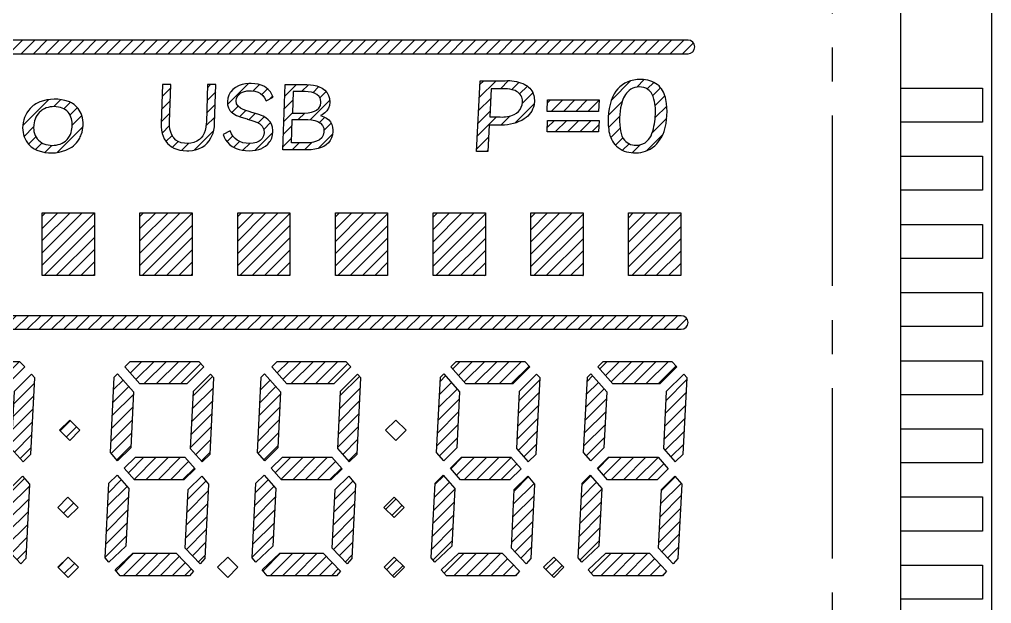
# Model space of a CAD drawing. Header units: millimetres. Extents: x 496 to 1208, y 1378 to 1539.
# Drawn here: x 1056.52 to 1077.9, y 1488.9 to 1501.76 of the extents above; entities that cross this region are included whole.
import ezdxf

# ---------------------------------------------------------------- set-up
doc = ezdxf.new("R2010")
doc.units = ezdxf.units.MM
doc.header["$LTSCALE"] = 3
doc.linetypes.add('CENTER', pattern=[2, 1.25, -0.25, 0.25, -0.25])
doc.layers.add('SY', color=6, linetype='Continuous')
pattern_1 = [(45, (202.90686, 3937.36203), (-0.134703842, 0.134703842), [])]

msp = doc.modelspace()

# ---------------------------------------------------------------- hatches: boundary and pattern name
at = {"linetype": 'Continuous'}
h = msp.add_hatch(dxfattribs=at)
h.set_pattern_fill('ANSI31', color=256, scale=0.06, style=0)
h.set_pattern_definition(pattern_1)
h.paths.add_polyline_path([(1067.839, 1499.874, -0.193135), (1067.624, 1499.567, -0.142615), (1067.126, 1499.432), (1066.854, 1499.432), (1066.823, 1498.849), (1066.572, 1498.849), (1066.654, 1500.409), (1067.207, 1500.409, -0.113564), (1067.589, 1500.345, -0.195848), (1067.81, 1500.15, -0.147194)])
h.paths.add_polyline_path([(1066.896, 1500.232), (1067.153, 1500.232, -0.056408), (1067.356, 1500.211, -0.236907), (1067.569, 1500.045, -0.376014), (1067.402, 1499.666, -0.12525), (1067.096, 1499.61), (1066.863, 1499.61)])
h = msp.add_hatch(dxfattribs=at)
h.set_pattern_fill('ANSI31', color=256, scale=0.06, style=0)
h.set_pattern_definition(pattern_1)
h.paths.add_polyline_path([(1070.246, 1500.434, -0.166069), (1070.588, 1500.292, -0.152843), (1070.737, 1499.994, -0.12782), (1070.699, 1499.293, -0.178559), (1070.391, 1498.902, -0.157653), (1069.975, 1498.826, -0.194468), (1069.617, 1499.006, -0.145459), (1069.481, 1499.334, -0.131838), (1069.571, 1500.06, -0.21712), (1069.964, 1500.408, -0.08595)])
h.paths.add_polyline_path([(1070.344, 1500.217, -0.191119), (1070.477, 1500, -0.085618), (1070.505, 1499.618, -0.081335), (1070.415, 1499.198, -0.287865), (1070.085, 1498.986, -0.260516), (1069.801, 1499.135, -0.116699), (1069.73, 1499.366, -0.101978), (1069.779, 1499.953, -0.159186), (1069.965, 1500.22, -0.280054)])
h = msp.add_hatch(dxfattribs=at)
h.set_pattern_fill('ANSI31', color=256, scale=0.06, style=0)
h.set_pattern_definition(pattern_1)
h.paths.add_polyline_path([(1060.657, 1500.323), (1060.84, 1500.323), (1060.811, 1499.468), (1060.805, 1499.392), (1060.793, 1499.322), (1060.776, 1499.255), (1060.752, 1499.193), (1060.729, 1499.148), (1060.691, 1499.086), (1060.645, 1499.032), (1060.593, 1498.985), (1060.534, 1498.945), (1060.521, 1498.938), (1060.458, 1498.91), (1060.392, 1498.888), (1060.321, 1498.874), (1060.245, 1498.867), (1060.202, 1498.865), (1060.122, 1498.87), (1060.048, 1498.88), (1059.98, 1498.898), (1059.917, 1498.923), (1059.861, 1498.955), (1059.81, 1498.995), (1059.777, 1499.026), (1059.738, 1499.075), (1059.704, 1499.128), (1059.677, 1499.186), (1059.657, 1499.25), (1059.644, 1499.317), (1059.637, 1499.39), (1059.636, 1499.468), (1059.666, 1500.323), (1059.849, 1500.323), (1059.82, 1499.495), (1059.821, 1499.414), (1059.829, 1499.34), (1059.844, 1499.275), (1059.868, 1499.216), (1059.898, 1499.165), (1059.911, 1499.148), (1059.957, 1499.103), (1060.011, 1499.068), (1060.074, 1499.043), (1060.145, 1499.03), (1060.207, 1499.026), (1060.286, 1499.031), (1060.356, 1499.047), (1060.42, 1499.074), (1060.475, 1499.111), (1060.514, 1499.148), (1060.55, 1499.196), (1060.579, 1499.252), (1060.602, 1499.315), (1060.618, 1499.386), (1060.627, 1499.464), (1060.629, 1499.495)])
h = msp.add_hatch(dxfattribs=at)
h.set_pattern_fill('ANSI31', color=256, scale=0.06, style=0)
h.set_pattern_definition(pattern_1)
h.paths.add_polyline_path([(1061.091, 1499.949), (1061.091, 1499.952), (1061.1, 1500.024), (1061.12, 1500.09), (1061.152, 1500.149), (1061.164, 1500.166), (1061.211, 1500.216), (1061.268, 1500.259), (1061.334, 1500.293), (1061.352, 1500.301), (1061.418, 1500.322), (1061.488, 1500.337), (1061.563, 1500.345), (1061.613, 1500.346), (1061.694, 1500.342), (1061.767, 1500.331), (1061.835, 1500.313), (1061.895, 1500.287), (1061.937, 1500.262), (1061.992, 1500.216), (1062.038, 1500.165), (1062.073, 1500.108), (1062.096, 1500.048), (1061.945, 1499.965), (1061.912, 1500.03), (1061.871, 1500.084), (1061.821, 1500.128), (1061.766, 1500.159), (1061.699, 1500.178), (1061.622, 1500.187), (1061.601, 1500.187), (1061.521, 1500.182), (1061.45, 1500.165), (1061.39, 1500.138), (1061.375, 1500.128), (1061.324, 1500.079), (1061.293, 1500.021), (1061.285, 1499.968), (1061.295, 1499.898), (1061.328, 1499.846), (1061.38, 1499.803), (1061.44, 1499.772), (1061.497, 1499.751), (1061.568, 1499.729), (1061.63, 1499.711), (1061.71, 1499.687), (1061.781, 1499.663), (1061.842, 1499.641), (1061.876, 1499.626), (1061.937, 1499.593), (1061.991, 1499.55), (1062.033, 1499.503), (1062.066, 1499.449), (1062.086, 1499.386), (1062.095, 1499.315), (1062.094, 1499.285), (1062.086, 1499.214), (1062.068, 1499.146), (1062.038, 1499.085), (1062.027, 1499.068), (1061.984, 1499.013), (1061.93, 1498.967), (1061.867, 1498.928), (1061.847, 1498.918), (1061.783, 1498.895), (1061.715, 1498.878), (1061.641, 1498.869), (1061.571, 1498.865), (1061.493, 1498.869), (1061.42, 1498.879), (1061.35, 1498.895), (1061.286, 1498.917), (1061.226, 1498.947), (1061.199, 1498.963), (1061.141, 1499.006), (1061.091, 1499.055), (1061.052, 1499.109), (1061.021, 1499.167), (1061.002, 1499.224), (1061.152, 1499.307), (1061.183, 1499.24), (1061.22, 1499.183), (1061.266, 1499.134), (1061.31, 1499.099), (1061.367, 1499.067), (1061.432, 1499.044), (1061.502, 1499.031), (1061.579, 1499.026), (1061.661, 1499.031), (1061.731, 1499.048), (1061.791, 1499.075), (1061.812, 1499.089), (1061.86, 1499.137), (1061.889, 1499.197), (1061.9, 1499.264), (1061.893, 1499.335), (1061.866, 1499.395), (1061.854, 1499.411), (1061.803, 1499.457), (1061.741, 1499.493), (1061.731, 1499.497), (1061.675, 1499.518), (1061.607, 1499.542), (1061.527, 1499.565), (1061.526, 1499.566), (1061.446, 1499.589), (1061.376, 1499.613), (1061.315, 1499.636), (1061.294, 1499.644), (1061.232, 1499.677), (1061.178, 1499.72), (1061.146, 1499.756), (1061.114, 1499.81), (1061.095, 1499.874)])
h = msp.add_hatch(dxfattribs=at)
h.set_pattern_fill('ANSI31', color=256, scale=0.06, style=0)
h.set_pattern_definition(pattern_1)
h.paths.add_polyline_path([(1063.336, 1499.864), (1063.316, 1499.802), (1063.282, 1499.747), (1063.237, 1499.699), (1063.18, 1499.66), (1063.141, 1499.64), (1063.211, 1499.615), (1063.272, 1499.584), (1063.321, 1499.545), (1063.359, 1499.5), (1063.388, 1499.446), (1063.404, 1499.386), (1063.411, 1499.318), (1063.411, 1499.293), (1063.403, 1499.219), (1063.383, 1499.153), (1063.354, 1499.094), (1063.314, 1499.041), (1063.263, 1498.995), (1063.211, 1498.962), (1063.154, 1498.935), (1063.089, 1498.914), (1063.017, 1498.899), (1062.938, 1498.89), (1062.852, 1498.887), (1062.313, 1498.887), (1062.362, 1500.323), (1062.838, 1500.323), (1062.917, 1500.319), (1062.99, 1500.31), (1063.057, 1500.294), (1063.112, 1500.276), (1063.178, 1500.242), (1063.234, 1500.201), (1063.279, 1500.152), (1063.288, 1500.14), (1063.32, 1500.082), (1063.339, 1500.017), (1063.345, 1499.947), (1063.345, 1499.934)])
h.paths.add_polyline_path([(1062.54, 1500.168), (1062.802, 1500.168), (1062.871, 1500.165), (1062.945, 1500.153), (1063.009, 1500.133), (1063.063, 1500.105), (1063.113, 1500.058), (1063.144, 1500.001), (1063.151, 1499.934), (1063.151, 1499.932), (1063.138, 1499.864), (1063.105, 1499.807), (1063.053, 1499.76), (1063.007, 1499.735), (1062.943, 1499.714), (1062.869, 1499.701), (1062.785, 1499.697), (1062.524, 1499.697)])
h.paths.add_polyline_path([(1063.211, 1499.363), (1063.217, 1499.293), (1063.217, 1499.278), (1063.201, 1499.211), (1063.168, 1499.154), (1063.117, 1499.107), (1063.107, 1499.1), (1063.052, 1499.074), (1062.987, 1499.055), (1062.91, 1499.044), (1062.824, 1499.04), (1062.501, 1499.04), (1062.519, 1499.552), (1062.862, 1499.552), (1062.945, 1499.546), (1063.018, 1499.533), (1063.079, 1499.512), (1063.129, 1499.483), (1063.143, 1499.472), (1063.186, 1499.422)])
h = msp.add_hatch(dxfattribs=at)
h.set_pattern_fill('ANSI31', color=256, scale=0.06, style=0)
h.set_pattern_definition(pattern_1)
h.paths.add_polyline_path([(1056.966, 1499.942, -0.177351), (1057.595, 1499.951, -0.052298), (1057.683, 1499.909, -0.172676), (1057.889, 1499.646, -0.163019), (1057.877, 1499.222, -0.046949), (1057.828, 1499.121, -0.170037), (1057.539, 1498.881, -0.183238), (1056.924, 1498.871, -0.121666), (1056.726, 1499.004, -0.18819), (1056.587, 1499.372, -0.189326), (1056.754, 1499.798, -0.052468), (1056.847, 1499.879, -0.050384)])
h.paths.add_polyline_path([(1056.832, 1499.438, -0.202257), (1056.986, 1499.74, -0.058216), (1057.065, 1499.791, -0.17598), (1057.417, 1499.819, -0.259492), (1057.651, 1499.609, -0.134847), (1057.662, 1499.312, -0.236332), (1057.456, 1499.03, -0.172382), (1057.101, 1499.004, -0.074778), (1057.008, 1499.041, -0.246733), (1056.83, 1499.335, -0.045115)])
h = msp.add_hatch(dxfattribs=at)
h.set_pattern_fill('ANSI31', color=256, scale=0.06, style=0)
h.set_pattern_definition(pattern_1)
h.paths.add_polyline_path([(1068.137, 1499.986), (1069.273, 1499.986), (1069.259, 1499.734), (1068.124, 1499.734)])
h = msp.add_hatch(dxfattribs=at)
h.set_pattern_fill('ANSI31', color=256, scale=0.06, style=0)
h.set_pattern_definition(pattern_1)
h.paths.add_polyline_path([(1068.137, 1499.535), (1069.273, 1499.535), (1069.259, 1499.283), (1068.124, 1499.283)])
h = msp.add_hatch(dxfattribs=at)
h.set_pattern_fill('ANSI31', color=256, scale=0.06, style=0)
h.set_pattern_definition(pattern_1)
h.paths.add_polyline_path([(1057.02, 1497.499), (1058.169, 1497.499), (1058.169, 1496.119), (1057.02, 1496.119)])
h = msp.add_hatch(dxfattribs=at)
h.set_pattern_fill('ANSI31', color=256, scale=0.06, style=0)
h.set_pattern_definition(pattern_1)
h.paths.add_polyline_path([(1059.169, 1497.499), (1060.319, 1497.499), (1060.319, 1496.119), (1059.169, 1496.119)])
h = msp.add_hatch(dxfattribs=at)
h.set_pattern_fill('ANSI31', color=256, scale=0.06, style=0)
h.set_pattern_definition(pattern_1)
h.paths.add_polyline_path([(1061.319, 1497.499), (1062.468, 1497.499), (1062.468, 1496.119), (1061.319, 1496.119)])
h = msp.add_hatch(dxfattribs=at)
h.set_pattern_fill('ANSI31', color=256, scale=0.06, style=0)
h.set_pattern_definition(pattern_1)
h.paths.add_polyline_path([(1063.468, 1497.499), (1064.617, 1497.499), (1064.617, 1496.119), (1063.468, 1496.119)])
h = msp.add_hatch(dxfattribs=at)
h.set_pattern_fill('ANSI31', color=256, scale=0.06, style=0)
h.set_pattern_definition(pattern_1)
h.paths.add_polyline_path([(1065.617, 1497.499), (1066.767, 1497.499), (1066.767, 1496.119), (1065.617, 1496.119)])
h = msp.add_hatch(dxfattribs=at)
h.set_pattern_fill('ANSI31', color=256, scale=0.06, style=0)
h.set_pattern_definition(pattern_1)
h.paths.add_polyline_path([(1067.767, 1497.499), (1068.916, 1497.499), (1068.916, 1496.119), (1067.767, 1496.119)])
h = msp.add_hatch(dxfattribs=at)
h.set_pattern_fill('ANSI31', color=256, scale=0.06, style=0)
h.set_pattern_definition(pattern_1)
h.paths.add_polyline_path([(1069.916, 1497.499), (1071.066, 1497.499), (1071.066, 1496.119), (1069.916, 1496.119)])
h = msp.add_hatch(dxfattribs=at)
h.set_pattern_fill('ANSI31', color=256, scale=0.06, style=0)
h.set_pattern_definition(pattern_1)
h.paths.add_polyline_path([(1055.223, 1493.736), (1054.893, 1494.113), (1055.013, 1494.231), (1056.521, 1494.231), (1056.633, 1494.11), (1056.258, 1493.736)])
h = msp.add_hatch(dxfattribs=at)
h.set_pattern_fill('ANSI31', color=256, scale=0.06, style=0)
h.set_pattern_definition(pattern_1)
h.paths.add_polyline_path([(1059.163, 1493.736), (1058.833, 1494.113), (1058.952, 1494.231), (1060.461, 1494.231), (1060.572, 1494.11), (1060.197, 1493.736)])
h = msp.add_hatch(dxfattribs=at)
h.set_pattern_fill('ANSI31', color=256, scale=0.06, style=0)
h.set_pattern_definition(pattern_1)
h.paths.add_polyline_path([(1062.398, 1493.736), (1062.068, 1494.113), (1062.188, 1494.231), (1063.696, 1494.231), (1063.808, 1494.11), (1063.433, 1493.736)])
h = msp.add_hatch(dxfattribs=at)
h.set_pattern_fill('ANSI31', color=256, scale=0.06, style=0)
h.set_pattern_definition(pattern_1)
h.paths.add_polyline_path([(1066.338, 1493.736), (1066.008, 1494.113), (1066.127, 1494.231), (1067.636, 1494.231), (1067.747, 1494.11), (1067.372, 1493.736)])
h = msp.add_hatch(dxfattribs=at)
h.set_pattern_fill('ANSI31', color=256, scale=0.06, style=0)
h.set_pattern_definition(pattern_1)
h.paths.add_polyline_path([(1069.573, 1493.736), (1069.243, 1494.113), (1069.363, 1494.231), (1070.871, 1494.231), (1070.983, 1494.11), (1070.608, 1493.736)])
h = msp.add_hatch(dxfattribs=at)
h.set_pattern_fill('ANSI31', color=256, scale=0.06, style=0)
h.set_pattern_definition(pattern_1)
h.paths.add_polyline_path([(1056.336, 1492.316), (1056.399, 1493.566), (1056.782, 1493.948), (1056.855, 1493.868), (1056.77, 1492.19), (1056.597, 1492.02)])
h = msp.add_hatch(dxfattribs=at)
h.set_pattern_fill('ANSI31', color=256, scale=0.06, style=0)
h.set_pattern_definition(pattern_1)
h.paths.add_polyline_path([(1058.677, 1492.044), (1058.519, 1492.223), (1058.603, 1493.883), (1058.677, 1493.957), (1059.027, 1493.557), (1058.965, 1492.327)])
h = msp.add_hatch(dxfattribs=at)
h.set_pattern_fill('ANSI31', color=256, scale=0.06, style=0)
h.set_pattern_definition(pattern_1)
h.paths.add_polyline_path([(1060.276, 1492.316), (1060.339, 1493.566), (1060.721, 1493.948), (1060.795, 1493.868), (1060.71, 1492.19), (1060.537, 1492.02)])
h = msp.add_hatch(dxfattribs=at)
h.set_pattern_fill('ANSI31', color=256, scale=0.06, style=0)
h.set_pattern_definition(pattern_1)
h.paths.add_polyline_path([(1061.913, 1492.044), (1061.755, 1492.223), (1061.838, 1493.883), (1061.912, 1493.957), (1062.263, 1493.557), (1062.201, 1492.327)])
h = msp.add_hatch(dxfattribs=at)
h.set_pattern_fill('ANSI31', color=256, scale=0.06, style=0)
h.set_pattern_definition(pattern_1)
h.paths.add_polyline_path([(1063.511, 1492.316), (1063.574, 1493.566), (1063.957, 1493.948), (1064.03, 1493.868), (1063.945, 1492.19), (1063.772, 1492.02)])
h = msp.add_hatch(dxfattribs=at)
h.set_pattern_fill('ANSI31', color=256, scale=0.06, style=0)
h.set_pattern_definition(pattern_1)
h.paths.add_polyline_path([(1065.852, 1492.044), (1065.694, 1492.223), (1065.778, 1493.883), (1065.852, 1493.957), (1066.202, 1493.557), (1066.14, 1492.327)])
h = msp.add_hatch(dxfattribs=at)
h.set_pattern_fill('ANSI31', color=256, scale=0.06, style=0)
h.set_pattern_definition(pattern_1)
h.paths.add_polyline_path([(1067.451, 1492.316), (1067.514, 1493.566), (1067.896, 1493.948), (1067.97, 1493.868), (1067.885, 1492.19), (1067.712, 1492.02)])
h = msp.add_hatch(dxfattribs=at)
h.set_pattern_fill('ANSI31', color=256, scale=0.06, style=0)
h.set_pattern_definition(pattern_1)
h.paths.add_polyline_path([(1069.088, 1492.044), (1068.93, 1492.223), (1069.013, 1493.883), (1069.087, 1493.957), (1069.438, 1493.557), (1069.376, 1492.327)])
h = msp.add_hatch(dxfattribs=at)
h.set_pattern_fill('ANSI31', color=256, scale=0.06, style=0)
h.set_pattern_definition(pattern_1)
h.paths.add_polyline_path([(1070.686, 1492.316), (1070.749, 1493.566), (1071.132, 1493.948), (1071.205, 1493.868), (1071.12, 1492.19), (1070.947, 1492.02)])
h = msp.add_hatch(dxfattribs=at)
h.set_pattern_fill('ANSI31', color=256, scale=0.06, style=0)
h.set_pattern_definition(pattern_1)
h.paths.add_polyline_path([(1057.398, 1492.714), (1057.623, 1492.938), (1057.847, 1492.714), (1057.623, 1492.489)])
h = msp.add_hatch(dxfattribs=at)
h.set_pattern_fill('ANSI31', color=256, scale=0.06, style=0)
h.set_pattern_definition(pattern_1)
h.paths.add_polyline_path([(1060.38, 1491.865), (1060.134, 1491.623), (1059.048, 1491.623), (1058.823, 1491.878), (1059.068, 1492.119), (1060.157, 1492.119)])
h = msp.add_hatch(dxfattribs=at)
h.set_pattern_fill('ANSI31', color=256, scale=0.06, style=0)
h.set_pattern_definition(pattern_1)
h.paths.add_polyline_path([(1063.615, 1491.865), (1063.369, 1491.623), (1062.283, 1491.623), (1062.058, 1491.878), (1062.303, 1492.119), (1063.392, 1492.119)])
h = msp.add_hatch(dxfattribs=at)
h.set_pattern_fill('ANSI31', color=256, scale=0.06, style=0)
h.set_pattern_definition(pattern_1)
h.paths.add_polyline_path([(1067.555, 1491.865), (1067.309, 1491.623), (1066.223, 1491.623), (1065.998, 1491.878), (1066.243, 1492.119), (1067.331, 1492.119)])
h = msp.add_hatch(dxfattribs=at)
h.set_pattern_fill('ANSI31', color=256, scale=0.06, style=0)
h.set_pattern_definition(pattern_1)
h.paths.add_polyline_path([(1070.79, 1491.865), (1070.544, 1491.623), (1069.458, 1491.623), (1069.233, 1491.878), (1069.478, 1492.119), (1070.567, 1492.119)])
h = msp.add_hatch(dxfattribs=at)
h.set_pattern_fill('ANSI31', color=256, scale=0.06, style=0)
h.set_pattern_definition(pattern_1)
h.paths.add_polyline_path([(1056.586, 1491.7), (1056.737, 1491.529), (1056.655, 1489.894), (1056.551, 1489.776), (1056.225, 1490.117), (1056.29, 1491.409)])
h = msp.add_hatch(dxfattribs=at)
h.set_pattern_fill('ANSI31', color=256, scale=0.06, style=0)
h.set_pattern_definition(pattern_1)
h.paths.add_polyline_path([(1058.921, 1491.435), (1058.857, 1490.166), (1058.482, 1489.813), (1058.403, 1489.909), (1058.485, 1491.546), (1058.666, 1491.724)])
h = msp.add_hatch(dxfattribs=at)
h.set_pattern_fill('ANSI31', color=256, scale=0.06, style=0)
h.set_pattern_definition(pattern_1)
h.paths.add_polyline_path([(1060.526, 1491.7), (1060.677, 1491.529), (1060.594, 1489.894), (1060.49, 1489.776), (1060.165, 1490.117), (1060.23, 1491.409)])
h = msp.add_hatch(dxfattribs=at)
h.set_pattern_fill('ANSI31', color=256, scale=0.06, style=0)
h.set_pattern_definition(pattern_1)
h.paths.add_polyline_path([(1062.156, 1491.435), (1062.092, 1490.166), (1061.717, 1489.813), (1061.638, 1489.909), (1061.721, 1491.546), (1061.901, 1491.724)])
h = msp.add_hatch(dxfattribs=at)
h.set_pattern_fill('ANSI31', color=256, scale=0.06, style=0)
h.set_pattern_definition(pattern_1)
h.paths.add_polyline_path([(1063.761, 1491.7), (1063.912, 1491.529), (1063.83, 1489.894), (1063.726, 1489.776), (1063.4, 1490.117), (1063.465, 1491.409)])
h = msp.add_hatch(dxfattribs=at)
h.set_pattern_fill('ANSI31', color=256, scale=0.06, style=0)
h.set_pattern_definition(pattern_1)
h.paths.add_polyline_path([(1066.095, 1491.435), (1066.032, 1490.166), (1065.657, 1489.813), (1065.578, 1489.909), (1065.66, 1491.546), (1065.841, 1491.724)])
h = msp.add_hatch(dxfattribs=at)
h.set_pattern_fill('ANSI31', color=256, scale=0.06, style=0)
h.set_pattern_definition(pattern_1)
h.paths.add_polyline_path([(1067.701, 1491.7), (1067.852, 1491.529), (1067.769, 1489.894), (1067.665, 1489.776), (1067.34, 1490.117), (1067.405, 1491.409)])
h = msp.add_hatch(dxfattribs=at)
h.set_pattern_fill('ANSI31', color=256, scale=0.06, style=0)
h.set_pattern_definition(pattern_1)
h.paths.add_polyline_path([(1069.331, 1491.435), (1069.267, 1490.166), (1068.892, 1489.813), (1068.813, 1489.909), (1068.896, 1491.546), (1069.076, 1491.724)])
h = msp.add_hatch(dxfattribs=at)
h.set_pattern_fill('ANSI31', color=256, scale=0.06, style=0)
h.set_pattern_definition(pattern_1)
h.paths.add_polyline_path([(1070.936, 1491.7), (1071.087, 1491.529), (1071.005, 1489.894), (1070.901, 1489.776), (1070.575, 1490.117), (1070.64, 1491.409)])
h = msp.add_hatch(dxfattribs=at)
h.set_pattern_fill('ANSI31', color=256, scale=0.06, style=0)
h.set_pattern_definition(pattern_1)
h.paths.add_polyline_path([(1057.36, 1491.017), (1057.584, 1491.242), (1057.809, 1491.017), (1057.584, 1490.793)])
h = msp.add_hatch(dxfattribs=at)
h.set_pattern_fill('ANSI31', color=256, scale=0.06, style=0)
h.set_pattern_definition(pattern_1)
h.paths.add_polyline_path([(1064.535, 1491.017), (1064.759, 1491.242), (1064.984, 1491.017), (1064.759, 1490.793)])
h = msp.add_hatch(dxfattribs=at)
h.set_pattern_fill('ANSI31', color=256, scale=0.06, style=0)
h.set_pattern_definition(pattern_1)
h.paths.add_polyline_path([(1057.365, 1489.697), (1057.589, 1489.921), (1057.813, 1489.697), (1057.589, 1489.472)])
h = msp.add_hatch(dxfattribs=at)
h.set_pattern_fill('ANSI31', color=256, scale=0.06, style=0)
h.set_pattern_definition(pattern_1)
h.paths.add_polyline_path([(1060.257, 1489.511), (1058.734, 1489.511), (1058.623, 1489.644), (1059.008, 1490.006), (1059.966, 1490.006), (1060.345, 1489.61)])
h = msp.add_hatch(dxfattribs=at)
h.set_pattern_fill('ANSI31', color=256, scale=0.06, style=0)
h.set_pattern_definition(pattern_1)
h.paths.add_polyline_path([(1063.492, 1489.511), (1061.97, 1489.511), (1061.859, 1489.644), (1062.243, 1490.006), (1063.201, 1490.006), (1063.58, 1489.61)])
h = msp.add_hatch(dxfattribs=at)
h.set_pattern_fill('ANSI31', color=256, scale=0.06, style=0)
h.set_pattern_definition(pattern_1)
h.paths.add_polyline_path([(1064.54, 1489.697), (1064.764, 1489.921), (1064.988, 1489.697), (1064.764, 1489.472)])
h = msp.add_hatch(dxfattribs=at)
h.set_pattern_fill('ANSI31', color=256, scale=0.06, style=0)
h.set_pattern_definition(pattern_1)
h.paths.add_polyline_path([(1067.432, 1489.511), (1065.909, 1489.511), (1065.798, 1489.644), (1066.183, 1490.006), (1067.141, 1490.006), (1067.519, 1489.61)])
h = msp.add_hatch(dxfattribs=at)
h.set_pattern_fill('ANSI31', color=256, scale=0.06, style=0)
h.set_pattern_definition(pattern_1)
h.paths.add_polyline_path([(1068.049, 1489.697), (1068.273, 1489.921), (1068.497, 1489.697), (1068.273, 1489.472)])
h = msp.add_hatch(dxfattribs=at)
h.set_pattern_fill('ANSI31', color=256, scale=0.06, style=0)
h.set_pattern_definition(pattern_1)
h.paths.add_polyline_path([(1070.667, 1489.511), (1069.144, 1489.511), (1069.033, 1489.644), (1069.418, 1490.006), (1070.376, 1490.006), (1070.755, 1489.61)])
at = {"layer": 'SY', "linetype": 'Continuous'}
h = msp.add_hatch(dxfattribs=at)
h.set_pattern_fill('ANSI31', color=256, scale=0.06, style=0)
h.set_pattern_definition(pattern_1)
h.paths.add_polyline_path([(1071.076, 1495.236, -1), (1071.076, 1494.936), (1032.796, 1494.936, -1), (1032.796, 1495.236), (1050.45, 1495.236), (1050.45, 1501.002), (1032.217, 1501.002, -1), (1032.217, 1501.302), (1071.226, 1501.302, -1), (1071.226, 1501.002), (1050.75, 1501.002), (1050.75, 1495.236)])

# ---------------------------------------------------------------- linework, layer by layer
msp.add_lwpolyline([(1077.905, 1509.351), (1077.905, 1445.391), (1025.185, 1445.391), (1025.185, 1509.351)], close=True)
for points in [[(1075.905, 1445.391), (1075.905, 1509.351)], [(1075.905, 1500.246), (1077.705, 1500.246), (1077.705, 1499.496), (1075.905, 1499.496)], [(1075.905, 1498.746), (1077.705, 1498.746), (1077.705, 1497.996), (1075.905, 1497.996)], [(1075.905, 1497.246), (1077.705, 1497.246), (1077.705, 1496.496), (1075.905, 1496.496)], [(1075.905, 1495.746), (1077.705, 1495.746), (1077.705, 1494.996), (1075.905, 1494.996)], [(1075.905, 1494.246), (1077.705, 1494.246), (1077.705, 1493.496), (1075.905, 1493.496)], [(1075.905, 1492.746), (1077.705, 1492.746), (1077.705, 1491.996), (1075.905, 1491.996)], [(1075.905, 1491.246), (1077.705, 1491.246), (1077.705, 1490.496), (1075.905, 1490.496)], [(1075.905, 1489.746), (1077.705, 1489.746), (1077.705, 1488.996), (1075.905, 1488.996)]]:
    msp.add_lwpolyline(points)
at = {"linetype": 'CENTER'}
msp.add_lwpolyline([(1073.405, 1507.851), (1029.685, 1507.851, 0.414214), (1028.685, 1506.851), (1028.685, 1447.891, 0.414214), (1029.685, 1446.891), (1073.405, 1446.891, 0.414214), (1074.405, 1447.891), (1074.405, 1506.851, 0.414214)], format="xyb", close=True, dxfattribs=at)
at = {"linetype": 'Continuous'}
for points in [[(1067.839, 1499.874, -0.193135), (1067.624, 1499.567, -0.142615), (1067.126, 1499.432), (1066.854, 1499.432), (1066.823, 1498.849), (1066.572, 1498.849), (1066.654, 1500.409), (1067.207, 1500.409, -0.113564), (1067.589, 1500.345, -0.195848), (1067.81, 1500.15, -0.147194)], [(1069.964, 1500.408, 0.21712), (1069.571, 1500.06, 0.131838), (1069.481, 1499.334, 0.145459), (1069.617, 1499.006, 0.194468), (1069.975, 1498.826, 0.157653), (1070.391, 1498.902, 0.178559), (1070.699, 1499.293, 0.12782), (1070.737, 1499.994, 0.152843), (1070.588, 1500.292, 0.166069), (1070.246, 1500.434, 0.08595)], [(1066.863, 1499.61), (1067.096, 1499.61, 0.12525), (1067.402, 1499.666, 0.376014), (1067.569, 1500.045, 0.236907), (1067.356, 1500.211, 0.056408), (1067.153, 1500.232), (1066.896, 1500.232)], [(1069.965, 1500.22, 0.159186), (1069.779, 1499.953, 0.101978), (1069.73, 1499.366, 0.116699), (1069.801, 1499.135, 0.260516), (1070.085, 1498.986, 0.287865), (1070.415, 1499.198, 0.081335), (1070.505, 1499.618, 0.085618), (1070.477, 1500, 0.191119), (1070.344, 1500.217, 0.280054)], [(1056.847, 1499.879, 0.052468), (1056.754, 1499.798, 0.189326), (1056.587, 1499.372, 0.18819), (1056.726, 1499.004, 0.121666), (1056.924, 1498.871, 0.183238), (1057.539, 1498.881, 0.170037), (1057.828, 1499.121, 0.046949), (1057.877, 1499.222, 0.163019), (1057.889, 1499.646, 0.172676), (1057.683, 1499.909, 0.052298), (1057.595, 1499.951, 0.177351), (1056.966, 1499.942, 0.050384)], [(1056.83, 1499.335, 0.246733), (1057.008, 1499.041, 0.074778), (1057.101, 1499.004, 0.172382), (1057.456, 1499.03, 0.236332), (1057.662, 1499.312, 0.134847), (1057.651, 1499.609, 0.259492), (1057.417, 1499.819, 0.17598), (1057.065, 1499.791, 0.058216), (1056.986, 1499.74, 0.202257), (1056.832, 1499.438, 0.045115)]]:
    msp.add_lwpolyline(points, format="xyb", close=True, dxfattribs=at)
for points in [[(1060.629, 1499.495), (1060.627, 1499.464), (1060.618, 1499.386), (1060.602, 1499.315), (1060.579, 1499.252), (1060.55, 1499.196), (1060.514, 1499.148), (1060.475, 1499.111), (1060.42, 1499.074), (1060.356, 1499.047), (1060.286, 1499.031), (1060.207, 1499.026), (1060.145, 1499.03), (1060.074, 1499.043), (1060.011, 1499.068), (1059.957, 1499.103), (1059.911, 1499.148), (1059.898, 1499.165), (1059.868, 1499.216), (1059.844, 1499.275), (1059.829, 1499.34), (1059.821, 1499.414), (1059.82, 1499.495), (1059.849, 1500.323), (1059.666, 1500.323), (1059.636, 1499.468), (1059.637, 1499.39), (1059.644, 1499.317), (1059.657, 1499.25), (1059.677, 1499.186), (1059.704, 1499.128), (1059.738, 1499.075), (1059.777, 1499.026), (1059.81, 1498.995), (1059.861, 1498.955), (1059.917, 1498.923), (1059.98, 1498.898), (1060.048, 1498.88), (1060.122, 1498.87), (1060.202, 1498.865), (1060.245, 1498.867), (1060.321, 1498.874), (1060.392, 1498.888), (1060.458, 1498.91), (1060.521, 1498.938), (1060.534, 1498.945), (1060.593, 1498.985), (1060.645, 1499.032), (1060.691, 1499.086), (1060.729, 1499.148), (1060.752, 1499.193), (1060.776, 1499.255), (1060.793, 1499.322), (1060.805, 1499.392), (1060.811, 1499.468), (1060.84, 1500.323), (1060.657, 1500.323)], [(1061.095, 1499.874), (1061.114, 1499.81), (1061.146, 1499.756), (1061.178, 1499.72), (1061.232, 1499.677), (1061.294, 1499.644), (1061.315, 1499.636), (1061.376, 1499.613), (1061.446, 1499.589), (1061.526, 1499.566), (1061.527, 1499.565), (1061.607, 1499.542), (1061.675, 1499.518), (1061.731, 1499.497), (1061.741, 1499.493), (1061.803, 1499.457), (1061.854, 1499.411), (1061.866, 1499.395), (1061.893, 1499.335), (1061.9, 1499.264), (1061.889, 1499.197), (1061.86, 1499.137), (1061.812, 1499.089), (1061.791, 1499.075), (1061.731, 1499.048), (1061.661, 1499.031), (1061.579, 1499.026), (1061.502, 1499.031), (1061.432, 1499.044), (1061.367, 1499.067), (1061.31, 1499.099), (1061.266, 1499.134), (1061.22, 1499.183), (1061.183, 1499.24), (1061.152, 1499.307), (1061.002, 1499.224), (1061.021, 1499.167), (1061.052, 1499.109), (1061.091, 1499.055), (1061.141, 1499.006), (1061.199, 1498.963), (1061.226, 1498.947), (1061.286, 1498.917), (1061.35, 1498.895), (1061.42, 1498.879), (1061.493, 1498.869), (1061.571, 1498.865), (1061.641, 1498.869), (1061.715, 1498.878), (1061.783, 1498.895), (1061.847, 1498.918), (1061.867, 1498.928), (1061.93, 1498.967), (1061.984, 1499.013), (1062.027, 1499.068), (1062.038, 1499.085), (1062.068, 1499.146), (1062.086, 1499.214), (1062.094, 1499.285), (1062.095, 1499.315), (1062.086, 1499.386), (1062.066, 1499.449), (1062.033, 1499.503), (1061.991, 1499.55), (1061.937, 1499.593), (1061.876, 1499.626), (1061.842, 1499.641), (1061.781, 1499.663), (1061.71, 1499.687), (1061.63, 1499.711), (1061.568, 1499.729), (1061.497, 1499.751), (1061.44, 1499.772), (1061.38, 1499.803), (1061.328, 1499.846), (1061.295, 1499.898), (1061.285, 1499.968), (1061.293, 1500.021), (1061.324, 1500.079), (1061.375, 1500.128), (1061.39, 1500.138), (1061.45, 1500.165), (1061.521, 1500.182), (1061.601, 1500.187), (1061.622, 1500.187), (1061.699, 1500.178), (1061.766, 1500.159), (1061.821, 1500.128), (1061.871, 1500.084), (1061.912, 1500.03), (1061.945, 1499.965), (1062.096, 1500.048), (1062.073, 1500.108), (1062.038, 1500.165), (1061.992, 1500.216), (1061.937, 1500.262), (1061.895, 1500.287), (1061.835, 1500.313), (1061.767, 1500.331), (1061.694, 1500.342), (1061.613, 1500.346), (1061.563, 1500.345), (1061.488, 1500.337), (1061.418, 1500.322), (1061.352, 1500.301), (1061.334, 1500.293), (1061.268, 1500.259), (1061.211, 1500.216), (1061.164, 1500.166), (1061.152, 1500.149), (1061.12, 1500.09), (1061.1, 1500.024), (1061.091, 1499.952), (1061.091, 1499.949)], [(1063.336, 1499.864), (1063.316, 1499.802), (1063.282, 1499.747), (1063.237, 1499.699), (1063.18, 1499.66), (1063.141, 1499.64), (1063.211, 1499.615), (1063.272, 1499.584), (1063.321, 1499.545), (1063.359, 1499.5), (1063.388, 1499.446), (1063.404, 1499.386), (1063.411, 1499.318), (1063.411, 1499.293), (1063.403, 1499.219), (1063.383, 1499.153), (1063.354, 1499.094), (1063.314, 1499.041), (1063.263, 1498.995), (1063.211, 1498.962), (1063.154, 1498.935), (1063.089, 1498.914), (1063.017, 1498.899), (1062.938, 1498.89), (1062.852, 1498.887), (1062.313, 1498.887), (1062.362, 1500.323), (1062.838, 1500.323), (1062.917, 1500.319), (1062.99, 1500.31), (1063.057, 1500.294), (1063.112, 1500.276), (1063.178, 1500.242), (1063.234, 1500.201), (1063.279, 1500.152), (1063.288, 1500.14), (1063.32, 1500.082), (1063.339, 1500.017), (1063.345, 1499.947), (1063.345, 1499.934)], [(1062.524, 1499.697), (1062.785, 1499.697), (1062.869, 1499.701), (1062.943, 1499.714), (1063.007, 1499.735), (1063.053, 1499.76), (1063.105, 1499.807), (1063.138, 1499.864), (1063.151, 1499.932), (1063.151, 1499.934), (1063.144, 1500.001), (1063.113, 1500.058), (1063.063, 1500.105), (1063.009, 1500.133), (1062.945, 1500.153), (1062.871, 1500.165), (1062.802, 1500.168), (1062.54, 1500.168)], [(1068.137, 1499.986), (1069.273, 1499.986), (1069.259, 1499.734), (1068.124, 1499.734)], [(1063.211, 1499.363), (1063.217, 1499.293), (1063.217, 1499.278), (1063.201, 1499.211), (1063.168, 1499.154), (1063.117, 1499.107), (1063.107, 1499.1), (1063.052, 1499.074), (1062.987, 1499.055), (1062.91, 1499.044), (1062.824, 1499.04), (1062.501, 1499.04), (1062.519, 1499.552), (1062.862, 1499.552), (1062.945, 1499.546), (1063.018, 1499.533), (1063.079, 1499.512), (1063.129, 1499.483), (1063.143, 1499.472), (1063.186, 1499.422)], [(1068.137, 1499.535), (1069.273, 1499.535), (1069.259, 1499.283), (1068.124, 1499.283)], [(1057.02, 1497.499), (1058.169, 1497.499), (1058.169, 1496.119), (1057.02, 1496.119)], [(1059.169, 1497.499), (1060.319, 1497.499), (1060.319, 1496.119), (1059.169, 1496.119)], [(1061.319, 1497.499), (1062.468, 1497.499), (1062.468, 1496.119), (1061.319, 1496.119)], [(1063.468, 1497.499), (1064.617, 1497.499), (1064.617, 1496.119), (1063.468, 1496.119)], [(1065.617, 1497.499), (1066.767, 1497.499), (1066.767, 1496.119), (1065.617, 1496.119)], [(1067.767, 1497.499), (1068.916, 1497.499), (1068.916, 1496.119), (1067.767, 1496.119)], [(1069.916, 1497.499), (1071.066, 1497.499), (1071.066, 1496.119), (1069.916, 1496.119)], [(1055.223, 1493.736), (1054.893, 1494.113), (1055.013, 1494.231), (1056.521, 1494.231), (1056.633, 1494.11), (1056.258, 1493.736)], [(1059.163, 1493.736), (1058.833, 1494.113), (1058.952, 1494.231), (1060.461, 1494.231), (1060.572, 1494.11), (1060.197, 1493.736)], [(1062.398, 1493.736), (1062.068, 1494.113), (1062.188, 1494.231), (1063.696, 1494.231), (1063.808, 1494.11), (1063.433, 1493.736)], [(1066.338, 1493.736), (1066.008, 1494.113), (1066.127, 1494.231), (1067.636, 1494.231), (1067.747, 1494.11), (1067.372, 1493.736)], [(1069.573, 1493.736), (1069.243, 1494.113), (1069.363, 1494.231), (1070.871, 1494.231), (1070.983, 1494.11), (1070.608, 1493.736)], [(1056.597, 1492.02), (1056.77, 1492.19), (1056.855, 1493.868), (1056.782, 1493.948), (1056.399, 1493.566), (1056.336, 1492.316)], [(1058.677, 1492.044), (1058.519, 1492.223), (1058.603, 1493.883), (1058.677, 1493.957), (1059.027, 1493.557), (1058.965, 1492.327)], [(1060.537, 1492.02), (1060.71, 1492.19), (1060.795, 1493.868), (1060.721, 1493.948), (1060.339, 1493.566), (1060.276, 1492.316)], [(1061.913, 1492.044), (1061.755, 1492.223), (1061.838, 1493.883), (1061.912, 1493.957), (1062.263, 1493.557), (1062.201, 1492.327)], [(1063.772, 1492.02), (1063.945, 1492.19), (1064.03, 1493.868), (1063.957, 1493.948), (1063.574, 1493.566), (1063.511, 1492.316)], [(1065.852, 1492.044), (1065.694, 1492.223), (1065.778, 1493.883), (1065.852, 1493.957), (1066.202, 1493.557), (1066.14, 1492.327)], [(1067.712, 1492.02), (1067.885, 1492.19), (1067.97, 1493.868), (1067.896, 1493.948), (1067.514, 1493.566), (1067.451, 1492.316)], [(1069.088, 1492.044), (1068.93, 1492.223), (1069.013, 1493.883), (1069.087, 1493.957), (1069.438, 1493.557), (1069.376, 1492.327)], [(1070.947, 1492.02), (1071.12, 1492.19), (1071.205, 1493.868), (1071.132, 1493.948), (1070.749, 1493.566), (1070.686, 1492.316)], [(1057.398, 1492.714), (1057.623, 1492.938), (1057.847, 1492.714), (1057.623, 1492.489)], [(1064.573, 1492.714), (1064.798, 1492.938), (1065.022, 1492.714), (1064.798, 1492.489)], [(1060.38, 1491.865), (1060.134, 1491.623), (1059.048, 1491.623), (1058.823, 1491.878), (1059.068, 1492.119), (1060.157, 1492.119)], [(1063.615, 1491.865), (1063.369, 1491.623), (1062.283, 1491.623), (1062.058, 1491.878), (1062.303, 1492.119), (1063.392, 1492.119)], [(1067.555, 1491.865), (1067.309, 1491.623), (1066.223, 1491.623), (1065.998, 1491.878), (1066.243, 1492.119), (1067.331, 1492.119)], [(1070.79, 1491.865), (1070.544, 1491.623), (1069.458, 1491.623), (1069.233, 1491.878), (1069.478, 1492.119), (1070.567, 1492.119)], [(1056.586, 1491.7), (1056.737, 1491.529), (1056.655, 1489.894), (1056.551, 1489.776), (1056.225, 1490.117), (1056.29, 1491.409)], [(1058.921, 1491.435), (1058.857, 1490.166), (1058.482, 1489.813), (1058.403, 1489.909), (1058.485, 1491.546), (1058.666, 1491.724)], [(1060.526, 1491.7), (1060.677, 1491.529), (1060.594, 1489.894), (1060.49, 1489.776), (1060.165, 1490.117), (1060.23, 1491.409)], [(1062.156, 1491.435), (1062.092, 1490.166), (1061.717, 1489.813), (1061.638, 1489.909), (1061.721, 1491.546), (1061.901, 1491.724)], [(1063.761, 1491.7), (1063.912, 1491.529), (1063.83, 1489.894), (1063.726, 1489.776), (1063.4, 1490.117), (1063.465, 1491.409)], [(1066.095, 1491.435), (1066.032, 1490.166), (1065.657, 1489.813), (1065.578, 1489.909), (1065.66, 1491.546), (1065.841, 1491.724)], [(1067.701, 1491.7), (1067.852, 1491.529), (1067.769, 1489.894), (1067.665, 1489.776), (1067.34, 1490.117), (1067.405, 1491.409)], [(1069.331, 1491.435), (1069.267, 1490.166), (1068.892, 1489.813), (1068.813, 1489.909), (1068.896, 1491.546), (1069.076, 1491.724)], [(1070.936, 1491.7), (1071.087, 1491.529), (1071.005, 1489.894), (1070.901, 1489.776), (1070.575, 1490.117), (1070.64, 1491.409)], [(1057.36, 1491.017), (1057.584, 1491.242), (1057.809, 1491.017), (1057.584, 1490.793)], [(1064.535, 1491.017), (1064.759, 1491.242), (1064.984, 1491.017), (1064.759, 1490.793)], [(1057.365, 1489.697), (1057.589, 1489.921), (1057.813, 1489.697), (1057.589, 1489.472)], [(1060.257, 1489.511), (1058.734, 1489.511), (1058.623, 1489.644), (1059.008, 1490.006), (1059.966, 1490.006), (1060.345, 1489.61)], [(1060.874, 1489.697), (1061.098, 1489.921), (1061.322, 1489.697), (1061.098, 1489.472)], [(1063.492, 1489.511), (1061.97, 1489.511), (1061.859, 1489.644), (1062.243, 1490.006), (1063.201, 1490.006), (1063.58, 1489.61)], [(1064.54, 1489.697), (1064.764, 1489.921), (1064.988, 1489.697), (1064.764, 1489.472)], [(1067.432, 1489.511), (1065.909, 1489.511), (1065.798, 1489.644), (1066.183, 1490.006), (1067.141, 1490.006), (1067.519, 1489.61)], [(1068.049, 1489.697), (1068.273, 1489.921), (1068.497, 1489.697), (1068.273, 1489.472)], [(1070.667, 1489.511), (1069.144, 1489.511), (1069.033, 1489.644), (1069.418, 1490.006), (1070.376, 1490.006), (1070.755, 1489.61)]]:
    msp.add_lwpolyline(points, close=True, dxfattribs=at)
at = {"layer": 'SY'}
msp.add_lwpolyline([(1050.75, 1495.236), (1050.75, 1501.002), (1071.226, 1501.002, 1), (1071.226, 1501.302), (1032.217, 1501.302, 1), (1032.217, 1501.002), (1050.45, 1501.002), (1050.45, 1495.236), (1032.796, 1495.236, 1), (1032.796, 1494.936), (1071.076, 1494.936, 1), (1071.076, 1495.236)], format="xyb", close=True, dxfattribs=at)

doc.saveas('drawing.dxf')
